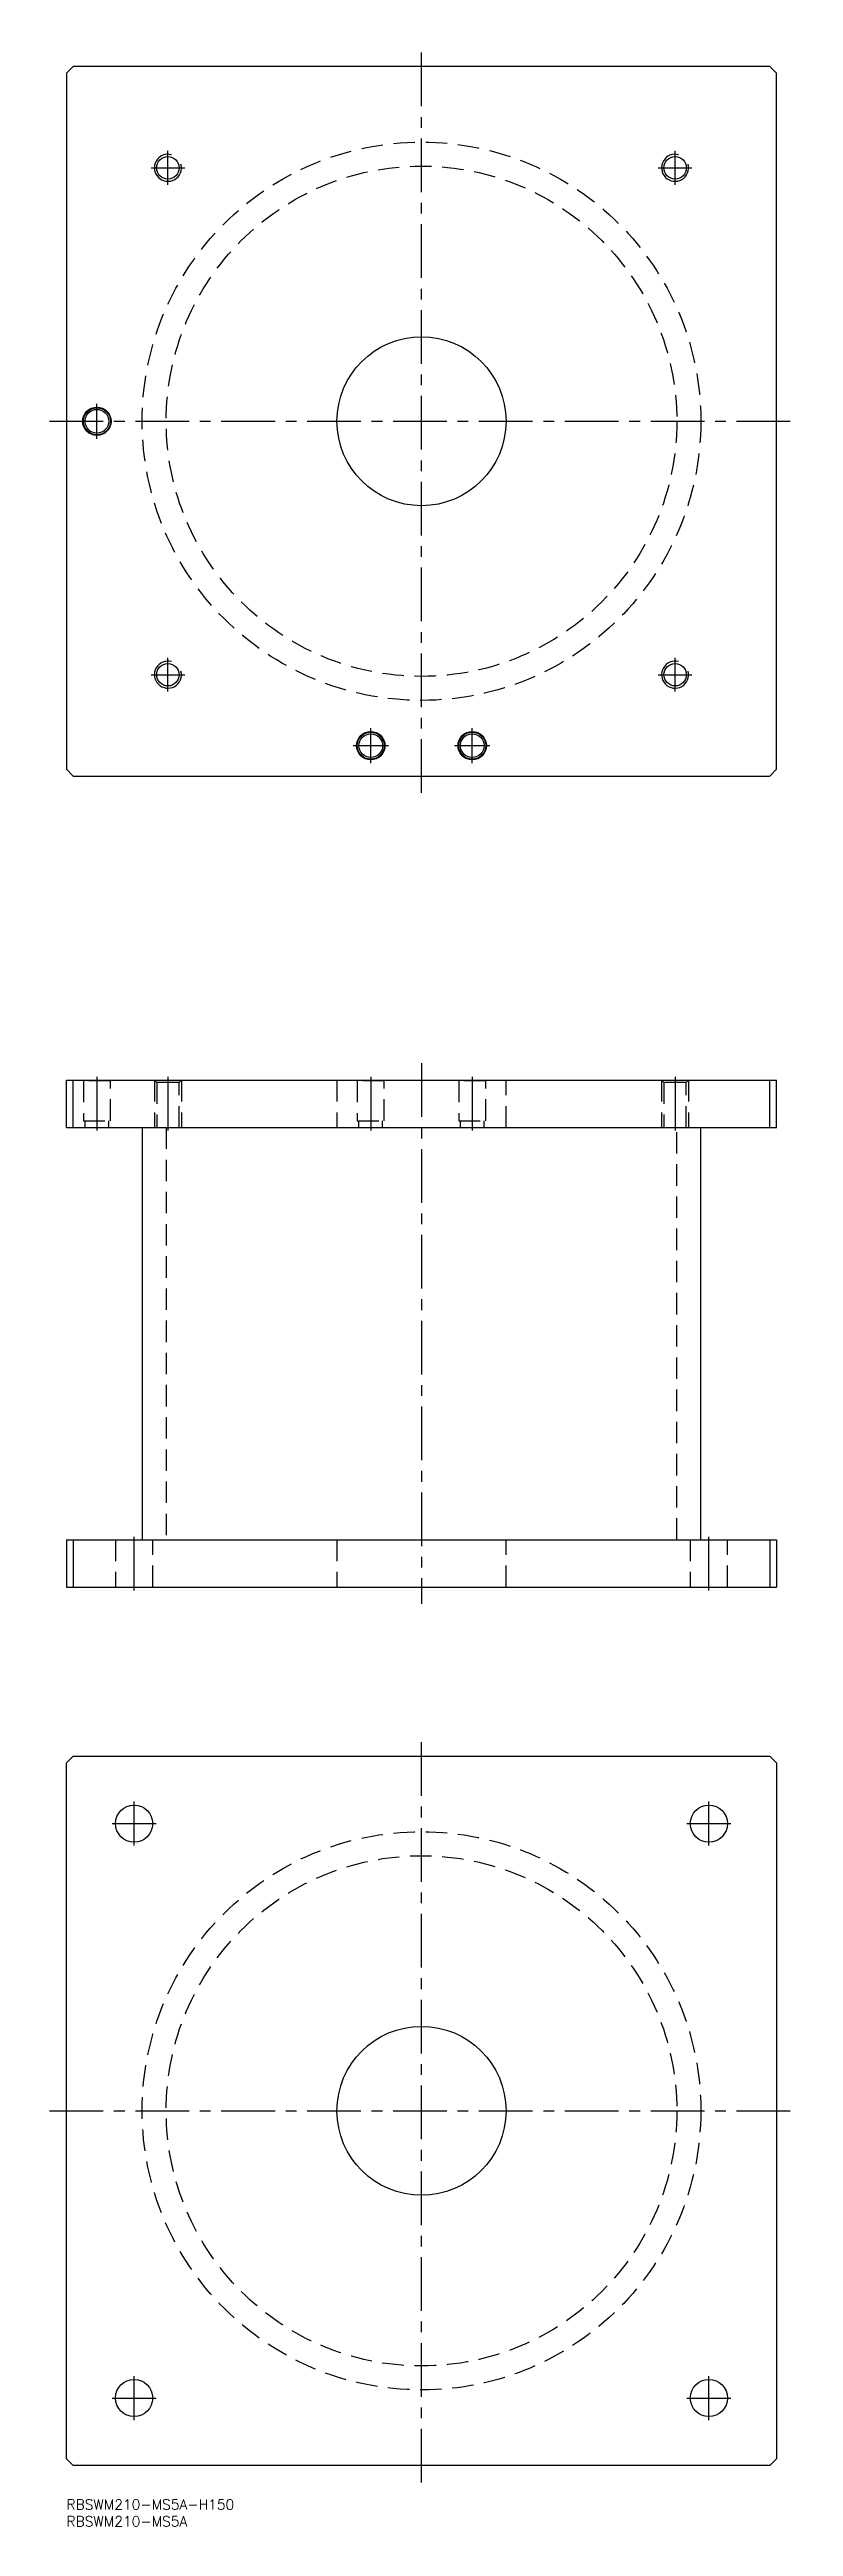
# Model space of a CAD drawing. Extents: x -5 to 215, y -8 to 725.
import ezdxf

# ---------------------------------------------------------------- set-up
doc = ezdxf.new("R2010")
doc.units = 0
doc.header["$LTSCALE"] = 0.5
doc.linetypes.add('CENTER', pattern=[50.8, 31.75, -6.35, 6.35, -6.35])
doc.linetypes.add('DASHED', pattern=[19.05, 12.7, -6.35])
for name, color, linetype in [('MSM_CENTER', 1, 'CENTER'), ('MSM_CONTINUOUS', 7, 'CONTINUOUS'), ('MSM_DASHED', 4, 'DASHED'), ('MSM_NARROW', 5, 'CONTINUOUS'), ('MSM_PART_NUMBER', 7, 'CONTINUOUS')]:
    doc.layers.add(name, color=color, linetype=linetype)
doc.styles.get("Standard").update_dxf_attribs({"font": 'txt.shx', "height": 3, "bigfont": 'bigfont.shx'})

msp = doc.modelspace()

# ---------------------------------------------------------------- linework, layer by layer
at = {"layer": 'MSM_CENTER'}
for p, q in [((105, 505), (105, 725)), ((25, 690), (35, 690)), ((30, 685), (30, 695)), ((175, 690), (185, 690)), ((180, 685), (180, 695)), ((9, 609.8), (9, 620.2)), ((-5, 615), (215, 615)), ((30, 535), (30, 545)), ((180, 535), (180, 545)), ((25, 540), (35, 540)), ((175, 540), (185, 540)), ((90, 513.8), (90, 524.2)), ((120, 513.8), (120, 524.2)), ((84.8, 519), (95.2, 519)), ((114.8, 519), (125.2, 519)), ((9, 421), (9, 405)), ((30, 421), (30, 405)), ((90, 421), (90, 405)), ((105, 425), (105, 265)), ((120, 421), (120, 405)), ((180, 421), (180, 405)), ((20, 269), (20, 285)), ((190, 269), (190, 285)), ((105, 5), (105, 225)), ((20, 193.5), (20, 206.5)), ((190, 193.5), (190, 206.5)), ((13.5, 200), (26.5, 200)), ((183.5, 200), (196.5, 200)), ((-5, 115), (215, 115)), ((13.5, 30), (26.5, 30)), ((20, 23.5), (20, 36.5)), ((183.5, 30), (196.5, 30)), ((190, 23.5), (190, 36.5))]:
    msp.add_line(p, q, dxfattribs=at)
at = {"layer": 'MSM_CONTINUOUS'}
for p, q in [((2, 720), (0, 718)), ((208, 720), (2, 720)), ((210, 718), (208, 720)), ((0, 718), (0, 512)), ((210, 512), (210, 718)), ((0, 512), (2, 510)), ((2, 510), (208, 510)), ((208, 510), (210, 512)), ((0, 406), (0, 420)), ((0, 420), (210, 420)), ((2, 406), (2, 420)), ((208, 406), (208, 420)), ((210, 406), (210, 420)), ((0, 406), (210, 406)), ((22.4, 406), (22.4, 284)), ((187.6, 284), (187.6, 406)), ((0, 284), (210, 284)), ((0, 284), (0, 270)), ((2, 284), (2, 270)), ((208, 284), (208, 270)), ((210, 284), (210, 270)), ((0, 270), (210, 270)), ((0, 218), (2, 220)), ((2, 220), (208, 220)), ((208, 220), (210, 218)), ((0, 12), (0, 218)), ((210, 218), (210, 12)), ((2, 10), (0, 12)), ((208, 10), (2, 10)), ((210, 12), (208, 10))]:
    msp.add_line(p, q, dxfattribs=at)
for centre, radius in [((30, 690), 3.32), ((180, 690), 3.32), ((105, 615), 25), ((9, 615), 4.2), ((9, 615), 4), ((9, 615), 3.5), ((30, 540), 3.32), ((180, 540), 3.32), ((90, 519), 4.2), ((90, 519), 4), ((90, 519), 3.5), ((120, 519), 4.2), ((120, 519), 4), ((120, 519), 3.5), ((20, 200), 5.5), ((190, 200), 5.5), ((105, 115), 25), ((20, 30), 5.5), ((190, 30), 5.5)]:
    msp.add_circle(centre, radius, dxfattribs=at)
at = {"layer": 'MSM_DASHED'}
for p, q in [((4.8, 420), (5, 419.8)), ((5, 419.8), (5, 408)), ((13, 419.8), (5, 419.8)), ((13, 419.8), (13.2, 420)), ((13, 408), (13, 419.8)), ((26, 420), (26.68, 419.32)), ((26, 420), (26, 406)), ((26.68, 419.32), (26.68, 406)), ((33.32, 419.32), (26.68, 419.32)), ((33.32, 419.32), (34, 420)), ((33.32, 406), (33.32, 419.32)), ((34, 420), (34, 406)), ((80, 420), (80, 406)), ((85.8, 420), (86, 419.8)), ((86, 419.8), (86, 408)), ((94, 419.8), (86, 419.8)), ((94, 419.8), (94.2, 420)), ((94, 408), (94, 419.8)), ((115.8, 420), (116, 419.8)), ((116, 419.8), (116, 408)), ((124, 419.8), (116, 419.8)), ((124, 419.8), (124.2, 420)), ((124, 408), (124, 419.8)), ((130, 406), (130, 420)), ((176, 420), (176.68, 419.32)), ((176, 420), (176, 406)), ((176.68, 419.32), (176.68, 406)), ((183.32, 419.32), (176.68, 419.32)), ((183.32, 419.32), (184, 420)), ((183.32, 406), (183.32, 419.32)), ((184, 420), (184, 406)), ((5, 408), (13, 408)), ((5.5, 406), (5.5, 408)), ((12.5, 406), (12.5, 408)), ((29.5, 406), (29.5, 284)), ((86, 408), (94, 408)), ((86.5, 406), (86.5, 408)), ((93.5, 406), (93.5, 408)), ((116, 408), (124, 408)), ((116.5, 406), (116.5, 408)), ((123.5, 406), (123.5, 408)), ((180.5, 284), (180.5, 406)), ((14.5, 284), (14.5, 270)), ((25.5, 270), (25.5, 284)), ((80, 284), (80, 270)), ((130, 270), (130, 284)), ((184.5, 284), (184.5, 270)), ((195.5, 270), (195.5, 284))]:
    msp.add_line(p, q, dxfattribs=at)
for centre, radius in [((105, 615), 82.6), ((105, 615), 75.5), ((105, 115), 82.6), ((105, 115), 75.5)]:
    msp.add_circle(centre, radius, dxfattribs=at)
at = {"layer": 'MSM_NARROW'}
for centre in [(30, 690), (180, 690), (30, 540), (180, 540)]:
    msp.add_arc(centre, 4, 75, 15, dxfattribs=at)

# ---------------------------------------------------------------- texts
at = {"layer": 'MSM_PART_NUMBER'}
for s, p in [('RBSWM210-MS5A-H150', (0, -3)), ('RBSWM210-MS5A', (0, -8))]:
    msp.add_text(s, height=3, dxfattribs=at).set_placement(p)

doc.saveas('drawing.dxf')
